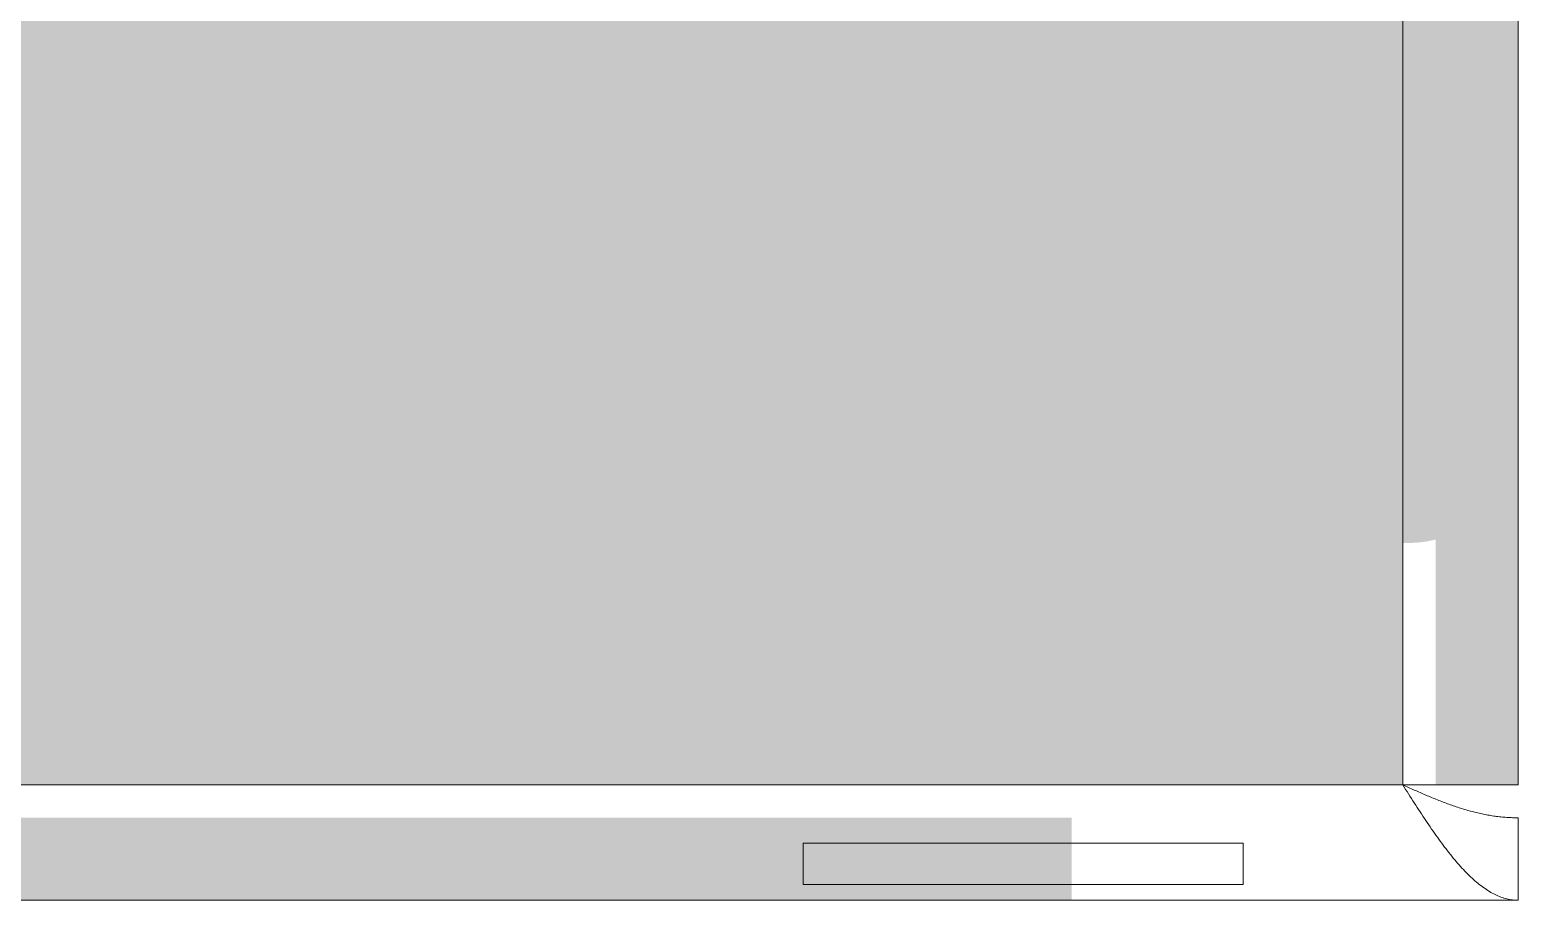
# Model space of a CAD drawing. Header units: millimetres. Extents: x 27500 to 33280, y -10980 to 420.
# Drawn here: x 28381.93 to 28409, y -6213 to -6197.16 of the extents above; entities that cross this region are included whole.
import ezdxf

# ---------------------------------------------------------------- set-up
doc = ezdxf.new("R2010")
doc.units = ezdxf.units.MM
for name, color, linetype, lineweight, true_color in [('CQEN_DETAIL', 7, 'Continuous', 5, 0x464d50), ('CQEN_HARDWARE', 7, 'Continuous', 5, 0x848c8f), ('CQEN_PLASTRON', 7, 'Continuous', 5, 0xd2d6d3)]:
    doc.layers.add(name, color=color, linetype=linetype, lineweight=lineweight, true_color=true_color)
doc.layers.add('LAYOUT_PARAMETERS', color=7, linetype='Continuous', plot=False)
doc.styles.add('LAYOUT_CONTACTOR_ARIAL', font='arial.ttf')
doc.styles.get("Standard").update_dxf_attribs({"font": 'arial.ttf'})

# ---------------------------------------------------------------- blocks, each defined once
blk = doc.blocks.new('SX_DYN_PLASTRON_BLANK_G001')
at = {"layer": 'CQEN_HARDWARE'}
h = blk.add_hatch(color=256, dxfattribs=at)
h.paths.add_polyline_path([(871, 43.9), (880, 43.9), (880, 43.5), (882, 43.5), (882.157, 43.494), (882.313, 43.475), (882.467, 43.445), (882.618, 43.402), (882.765, 43.348), (882.908, 43.282), (883.045, 43.205), (883.176, 43.118), (883.299, 43.021), (883.414, 42.914), (883.521, 42.799), (883.618, 42.676), (883.705, 42.545), (883.782, 42.408), (883.848, 42.265), (883.902, 42.118), (883.945, 41.967), (883.975, 41.813), (883.994, 41.657), (884, 41.5), (884, 8.5), (883.994, 8.343), (883.975, 8.187), (883.945, 8.033), (883.902, 7.882), (883.848, 7.735), (883.782, 7.592), (883.705, 7.455), (883.618, 7.324), (883.521, 7.201), (883.414, 7.086), (883.299, 6.979), (883.176, 6.882), (883.045, 6.795), (882.908, 6.718), (882.765, 6.652), (882.618, 6.598), (882.467, 6.555), (882.313, 6.525), (882.157, 6.506), (882, 6.5), (863.1, 6.5), (863.1, 25.5), (864.5, 25.5), (864.5, 41.5), (864.506, 41.657), (864.525, 41.813), (864.555, 41.967), (864.598, 42.118), (864.652, 42.265), (864.718, 42.408), (864.795, 42.545), (864.882, 42.676), (864.979, 42.799), (865.086, 42.914), (865.201, 43.021), (865.324, 43.118), (865.455, 43.205), (865.592, 43.282), (865.735, 43.348), (865.882, 43.402), (866.033, 43.445), (866.187, 43.475), (866.343, 43.494), (866.5, 43.5), (871, 43.5)])
h.paths.add_polyline_path([(875.5, 27.25), (875.245, 27.24), (874.992, 27.21), (874.741, 27.16), (874.496, 27.091), (874.256, 27.003), (874.025, 26.896), (873.802, 26.771), (873.59, 26.629), (873.389, 26.471), (873.202, 26.298), (873.029, 26.111), (872.871, 25.91), (872.729, 25.698), (872.604, 25.475), (872.497, 25.244), (872.409, 25.004), (872.34, 24.759), (872.29, 24.508), (872.26, 24.255), (872.25, 24), (872.26, 23.745), (872.29, 23.492), (872.34, 23.241), (872.409, 22.996), (872.497, 22.756), (872.604, 22.525), (872.729, 22.302), (872.871, 22.09), (873.029, 21.889), (873.202, 21.702), (873.389, 21.529), (873.59, 21.371), (873.802, 21.229), (874.025, 21.104), (874.256, 20.997), (874.496, 20.909), (874.741, 20.84), (874.992, 20.79), (875.245, 20.76), (875.5, 20.75), (875.755, 20.76), (876.008, 20.79), (876.259, 20.84), (876.504, 20.909), (876.744, 20.997), (876.975, 21.104), (877.198, 21.229), (877.41, 21.371), (877.611, 21.529), (877.798, 21.702), (877.971, 21.889), (878.129, 22.09), (878.271, 22.302), (878.396, 22.525), (878.503, 22.756), (878.591, 22.996), (878.66, 23.241), (878.71, 23.492), (878.74, 23.745), (878.75, 24), (878.74, 24.255), (878.71, 24.508), (878.66, 24.759), (878.591, 25.004), (878.503, 25.244), (878.396, 25.475), (878.271, 25.698), (878.129, 25.91), (877.971, 26.111), (877.798, 26.298), (877.611, 26.471), (877.41, 26.629), (877.198, 26.771), (876.975, 26.896), (876.744, 27.003), (876.504, 27.091), (876.259, 27.16), (876.008, 27.21), (875.755, 27.24)], flags=0)
h = blk.add_hatch(color=256, dxfattribs=at)
h.paths.add_polyline_path([(871, 43.9), (871, 43.5), (866.5, 43.5), (866.343, 43.494), (866.187, 43.475), (866.033, 43.445), (865.882, 43.402), (865.735, 43.348), (865.592, 43.282), (865.455, 43.205), (865.324, 43.118), (865.201, 43.021), (865.086, 42.914), (864.979, 42.799), (864.882, 42.676), (864.795, 42.545), (864.718, 42.408), (864.652, 42.265), (864.598, 42.118), (864.555, 41.967), (864.525, 41.813), (864.506, 41.657), (864.5, 41.5), (864.5, 25.5), (863.1, 25.5), (863.1, 6.5), (882, 6.5), (882.157, 6.506), (882.313, 6.525), (882.467, 6.555), (882.618, 6.598), (882.765, 6.652), (882.908, 6.718), (883.045, 6.795), (883.176, 6.882), (883.299, 6.979), (883.414, 7.086), (883.521, 7.201), (883.618, 7.324), (883.705, 7.455), (883.782, 7.592), (883.848, 7.735), (883.902, 7.882), (883.945, 8.033), (883.975, 8.187), (883.994, 8.343), (884, 8.5), (884, 41.5), (883.994, 41.657), (883.975, 41.813), (883.945, 41.967), (883.902, 42.118), (883.848, 42.265), (883.782, 42.408), (883.705, 42.545), (883.618, 42.676), (883.521, 42.799), (883.414, 42.914), (883.299, 43.021), (883.176, 43.118), (883.045, 43.205), (882.908, 43.282), (882.765, 43.348), (882.618, 43.402), (882.467, 43.445), (882.313, 43.475), (882.157, 43.494), (882, 43.5), (880, 43.5), (880, 43.9)])
h.paths.add_polyline_path([(875.5, 27.25), (875.755, 27.24), (876.008, 27.21), (876.259, 27.16), (876.504, 27.091), (876.744, 27.003), (876.975, 26.896), (877.198, 26.771), (877.41, 26.629), (877.611, 26.471), (877.798, 26.298), (877.971, 26.111), (878.129, 25.91), (878.271, 25.698), (878.396, 25.475), (878.503, 25.244), (878.591, 25.004), (878.66, 24.759), (878.71, 24.508), (878.74, 24.255), (878.75, 24), (878.74, 23.745), (878.71, 23.492), (878.66, 23.241), (878.591, 22.996), (878.503, 22.756), (878.396, 22.525), (878.271, 22.302), (878.129, 22.09), (877.971, 21.889), (877.798, 21.702), (877.611, 21.529), (877.41, 21.371), (877.198, 21.229), (876.975, 21.104), (876.744, 20.997), (876.504, 20.909), (876.259, 20.84), (876.008, 20.79), (875.755, 20.76), (875.5, 20.75), (875.245, 20.76), (874.992, 20.79), (874.741, 20.84), (874.496, 20.909), (874.256, 20.997), (874.025, 21.104), (873.802, 21.229), (873.59, 21.371), (873.389, 21.529), (873.202, 21.702), (873.029, 21.889), (872.871, 22.09), (872.729, 22.302), (872.604, 22.525), (872.497, 22.756), (872.409, 22.996), (872.34, 23.241), (872.29, 23.492), (872.26, 23.745), (872.25, 24), (872.26, 24.255), (872.29, 24.508), (872.34, 24.759), (872.409, 25.004), (872.497, 25.244), (872.604, 25.475), (872.729, 25.698), (872.871, 25.91), (873.029, 26.111), (873.202, 26.298), (873.389, 26.471), (873.59, 26.629), (873.802, 26.771), (874.025, 26.896), (874.256, 27.003), (874.496, 27.091), (874.741, 27.16), (874.992, 27.21), (875.245, 27.24)], flags=0)
for points in [[(860.5, 5.1), (862.5, 5.1), (862.5, 23.5), (860.5, 23.5)], [(882.5, 15.534), (884, 15.534), (884, 2.1), (882.5, 2.1)], [(872.979, 5.813), (872.979, 7.137), (873.004, 7.144), (873.029, 7.152), (873.053, 7.158), (873.078, 7.165), (873.103, 7.172), (873.128, 7.179), (873.153, 7.186), (873.177, 7.192), (873.202, 7.199), (873.227, 7.206), (873.252, 7.212), (873.277, 7.218), (873.302, 7.225), (873.327, 7.231), (873.352, 7.237), (873.377, 7.243), (873.402, 7.249), (873.427, 7.255), (873.452, 7.261), (873.477, 7.267), (873.502, 7.273), (873.528, 7.278), (873.553, 7.284), (873.578, 7.29), (873.603, 7.295), (873.628, 7.3), (873.653, 7.306), (873.679, 7.311), (873.704, 7.316), (873.729, 7.321), (873.754, 7.326), (873.78, 7.331), (873.805, 7.335), (873.83, 7.34), (873.855, 7.345), (873.881, 7.349), (873.906, 7.354), (873.931, 7.358), (873.957, 7.362), (873.982, 7.366), (874.007, 7.37), (874.033, 7.374), (874.058, 7.378), (874.083, 7.382), (874.109, 7.385), (874.134, 7.389), (874.159, 7.392), (874.185, 7.396), (874.21, 7.399), (874.235, 7.402), (874.261, 7.405), (874.286, 7.408), (874.311, 7.411), (874.337, 7.414), (874.362, 7.417), (874.388, 7.419), (874.413, 7.422), (874.439, 7.424), (874.464, 7.426), (874.489, 7.429), (874.515, 7.431), (874.54, 7.433), (874.566, 7.434), (874.591, 7.436), (874.617, 7.438), (874.642, 7.439), (874.668, 7.441), (874.693, 7.442), (874.719, 7.443), (874.744, 7.445), (874.77, 7.446), (874.795, 7.447), (874.821, 7.447), (874.846, 7.448), (874.872, 7.449), (874.898, 7.449), (874.923, 7.45), (874.949, 7.45), (874.974, 7.45), (875, 7.45), (875.026, 7.45), (875.051, 7.45), (875.077, 7.449), (875.103, 7.449), (875.128, 7.449), (875.154, 7.448), (875.18, 7.447), (875.205, 7.446), (875.231, 7.445), (875.257, 7.444), (875.283, 7.443), (875.308, 7.442), (875.334, 7.441), (875.36, 7.439), (875.386, 7.438), (875.411, 7.436), (875.437, 7.434), (875.463, 7.432), (875.489, 7.43), (875.514, 7.428), (875.54, 7.426), (875.566, 7.424), (875.591, 7.421), (875.617, 7.419), (875.643, 7.416), (875.668, 7.413), (875.694, 7.41), (875.72, 7.408), (875.745, 7.405), (875.771, 7.401), (875.796, 7.398), (875.822, 7.395), (875.848, 7.392), (875.873, 7.388), (875.899, 7.384), (875.924, 7.381), (875.949, 7.377), (875.975, 7.373), (876, 7.369), (876.025, 7.365), (876.051, 7.361), (876.076, 7.357), (876.101, 7.352), (876.127, 7.348), (876.152, 7.343), (876.177, 7.339), (876.202, 7.334), (876.227, 7.329), (876.252, 7.325), (876.277, 7.32), (876.302, 7.315), (876.328, 7.31), (876.353, 7.304), (876.378, 7.299), (876.403, 7.294), (876.427, 7.288), (876.452, 7.283), (876.477, 7.277), (876.502, 7.272), (876.527, 7.266), (876.552, 7.26), (876.577, 7.254), (876.602, 7.248), (876.626, 7.242), (876.651, 7.236), (876.676, 7.23), (876.701, 7.224), (876.725, 7.218), (876.75, 7.211), (876.775, 7.205), (876.8, 7.199), (876.824, 7.192), (876.849, 7.185), (876.873, 7.179), (876.898, 7.172), (876.923, 7.165), (876.947, 7.158), (876.972, 7.151), (876.996, 7.144), (877.021, 7.137), (877.021, 5.813), (876.996, 5.806), (876.972, 5.799), (876.947, 5.792), (876.923, 5.785), (876.898, 5.778), (876.873, 5.771), (876.849, 5.765), (876.824, 5.758), (876.8, 5.751), (876.775, 5.745), (876.75, 5.739), (876.725, 5.732), (876.701, 5.726), (876.676, 5.72), (876.651, 5.714), (876.626, 5.708), (876.602, 5.702), (876.577, 5.696), (876.552, 5.69), (876.527, 5.684), (876.502, 5.678), (876.477, 5.673), (876.452, 5.667), (876.427, 5.662), (876.403, 5.656), (876.378, 5.651), (876.353, 5.646), (876.328, 5.64), (876.302, 5.635), (876.277, 5.63), (876.252, 5.625), (876.227, 5.621), (876.202, 5.616), (876.177, 5.611), (876.152, 5.607), (876.127, 5.602), (876.101, 5.598), (876.076, 5.593), (876.051, 5.589), (876.025, 5.585), (876, 5.581), (875.975, 5.577), (875.949, 5.573), (875.924, 5.569), (875.899, 5.566), (875.873, 5.562), (875.848, 5.558), (875.822, 5.555), (875.796, 5.552), (875.771, 5.549), (875.745, 5.545), (875.72, 5.542), (875.694, 5.54), (875.668, 5.537), (875.643, 5.534), (875.617, 5.531), (875.591, 5.529), (875.566, 5.526), (875.54, 5.524), (875.514, 5.522), (875.489, 5.52), (875.463, 5.518), (875.437, 5.516), (875.411, 5.514), (875.386, 5.512), (875.36, 5.511), (875.334, 5.509), (875.308, 5.508), (875.283, 5.507), (875.257, 5.506), (875.231, 5.505), (875.205, 5.504), (875.18, 5.503), (875.154, 5.502), (875.128, 5.501), (875.103, 5.501), (875.077, 5.501), (875.051, 5.5), (875.026, 5.5), (875, 5.5), (874.974, 5.5), (874.949, 5.5), (874.923, 5.5), (874.898, 5.501), (874.872, 5.501), (874.846, 5.502), (874.821, 5.503), (874.795, 5.503), (874.77, 5.504), (874.744, 5.505), (874.719, 5.507), (874.693, 5.508), (874.668, 5.509), (874.642, 5.511), (874.617, 5.512), (874.591, 5.514), (874.566, 5.516), (874.54, 5.517), (874.515, 5.519), (874.489, 5.521), (874.464, 5.524), (874.439, 5.526), (874.413, 5.528), (874.388, 5.531), (874.362, 5.533), (874.337, 5.536), (874.311, 5.539), (874.286, 5.542), (874.261, 5.545), (874.235, 5.548), (874.21, 5.551), (874.185, 5.554), (874.159, 5.558), (874.134, 5.561), (874.109, 5.565), (874.083, 5.568), (874.058, 5.572), (874.033, 5.576), (874.007, 5.58), (873.982, 5.584), (873.957, 5.588), (873.931, 5.592), (873.906, 5.596), (873.881, 5.601), (873.855, 5.605), (873.83, 5.61), (873.805, 5.615), (873.78, 5.619), (873.754, 5.624), (873.729, 5.629), (873.704, 5.634), (873.679, 5.639), (873.653, 5.644), (873.628, 5.65), (873.603, 5.655), (873.578, 5.66), (873.553, 5.666), (873.528, 5.672), (873.502, 5.677), (873.477, 5.683), (873.452, 5.689), (873.427, 5.695), (873.402, 5.701), (873.377, 5.707), (873.352, 5.713), (873.327, 5.719), (873.302, 5.725), (873.277, 5.732), (873.252, 5.738), (873.227, 5.744), (873.202, 5.751), (873.177, 5.758), (873.153, 5.764), (873.128, 5.771), (873.103, 5.778), (873.078, 5.785), (873.053, 5.792), (873.029, 5.798), (873.004, 5.806)], [(875, 7.45), (874.974, 7.45), (874.949, 7.45), (874.923, 7.45), (874.898, 7.449), (874.872, 7.449), (874.846, 7.448), (874.821, 7.447), (874.795, 7.447), (874.77, 7.446), (874.744, 7.445), (874.719, 7.443), (874.693, 7.442), (874.668, 7.441), (874.642, 7.439), (874.617, 7.438), (874.591, 7.436), (874.566, 7.434), (874.54, 7.433), (874.515, 7.431), (874.489, 7.429), (874.464, 7.426), (874.439, 7.424), (874.413, 7.422), (874.388, 7.419), (874.362, 7.417), (874.337, 7.414), (874.311, 7.411), (874.286, 7.408), (874.261, 7.405), (874.235, 7.402), (874.21, 7.399), (874.185, 7.396), (874.159, 7.392), (874.134, 7.389), (874.109, 7.385), (874.083, 7.382), (874.058, 7.378), (874.033, 7.374), (874.007, 7.37), (873.982, 7.366), (873.957, 7.362), (873.931, 7.358), (873.906, 7.354), (873.881, 7.349), (873.855, 7.345), (873.83, 7.34), (873.805, 7.335), (873.78, 7.331), (873.754, 7.326), (873.729, 7.321), (873.704, 7.316), (873.679, 7.311), (873.653, 7.306), (873.628, 7.3), (873.603, 7.295), (873.578, 7.29), (873.553, 7.284), (873.528, 7.278), (873.502, 7.273), (873.477, 7.267), (873.452, 7.261), (873.427, 7.255), (873.402, 7.249), (873.377, 7.243), (873.352, 7.237), (873.327, 7.231), (873.302, 7.225), (873.277, 7.218), (873.252, 7.212), (873.227, 7.206), (873.202, 7.199), (873.177, 7.192), (873.153, 7.186), (873.128, 7.179), (873.103, 7.172), (873.078, 7.165), (873.053, 7.158), (873.029, 7.152), (873.004, 7.144), (872.979, 7.137), (872.979, 5.813), (873.004, 5.806), (873.029, 5.798), (873.053, 5.792), (873.078, 5.785), (873.103, 5.778), (873.128, 5.771), (873.153, 5.764), (873.177, 5.758), (873.202, 5.751), (873.227, 5.744), (873.252, 5.738), (873.277, 5.732), (873.302, 5.725), (873.327, 5.719), (873.352, 5.713), (873.377, 5.707), (873.402, 5.701), (873.427, 5.695), (873.452, 5.689), (873.477, 5.683), (873.502, 5.677), (873.528, 5.672), (873.553, 5.666), (873.578, 5.66), (873.603, 5.655), (873.628, 5.65), (873.653, 5.644), (873.679, 5.639), (873.704, 5.634), (873.729, 5.629), (873.754, 5.624), (873.78, 5.619), (873.805, 5.615), (873.83, 5.61), (873.855, 5.605), (873.881, 5.601), (873.906, 5.596), (873.931, 5.592), (873.957, 5.588), (873.982, 5.584), (874.007, 5.58), (874.033, 5.576), (874.058, 5.572), (874.083, 5.568), (874.109, 5.565), (874.134, 5.561), (874.159, 5.558), (874.185, 5.554), (874.21, 5.551), (874.235, 5.548), (874.261, 5.545), (874.286, 5.542), (874.311, 5.539), (874.337, 5.536), (874.362, 5.533), (874.388, 5.531), (874.413, 5.528), (874.439, 5.526), (874.464, 5.524), (874.489, 5.521), (874.515, 5.519), (874.54, 5.517), (874.566, 5.516), (874.591, 5.514), (874.617, 5.512), (874.642, 5.511), (874.668, 5.509), (874.693, 5.508), (874.719, 5.507), (874.744, 5.505), (874.77, 5.504), (874.795, 5.503), (874.821, 5.503), (874.846, 5.502), (874.872, 5.501), (874.898, 5.501), (874.923, 5.5), (874.949, 5.5), (874.974, 5.5), (875, 5.5), (875.026, 5.5), (875.051, 5.5), (875.077, 5.501), (875.103, 5.501), (875.128, 5.501), (875.154, 5.502), (875.18, 5.503), (875.205, 5.504), (875.231, 5.505), (875.257, 5.506), (875.283, 5.507), (875.308, 5.508), (875.334, 5.509), (875.36, 5.511), (875.386, 5.512), (875.411, 5.514), (875.437, 5.516), (875.463, 5.518), (875.489, 5.52), (875.514, 5.522), (875.54, 5.524), (875.566, 5.526), (875.591, 5.529), (875.617, 5.531), (875.643, 5.534), (875.668, 5.537), (875.694, 5.54), (875.72, 5.542), (875.745, 5.545), (875.771, 5.549), (875.796, 5.552), (875.822, 5.555), (875.848, 5.558), (875.873, 5.562), (875.899, 5.566), (875.924, 5.569), (875.949, 5.573), (875.975, 5.577), (876, 5.581), (876.025, 5.585), (876.051, 5.589), (876.076, 5.593), (876.101, 5.598), (876.127, 5.602), (876.152, 5.607), (876.177, 5.611), (876.202, 5.616), (876.227, 5.621), (876.252, 5.625), (876.277, 5.63), (876.302, 5.635), (876.328, 5.64), (876.353, 5.646), (876.378, 5.651), (876.403, 5.656), (876.427, 5.662), (876.452, 5.667), (876.477, 5.673), (876.502, 5.678), (876.527, 5.684), (876.552, 5.69), (876.577, 5.696), (876.602, 5.702), (876.626, 5.708), (876.651, 5.714), (876.676, 5.72), (876.701, 5.726), (876.725, 5.732), (876.75, 5.739), (876.775, 5.745), (876.8, 5.751), (876.824, 5.758), (876.849, 5.765), (876.873, 5.771), (876.898, 5.778), (876.923, 5.785), (876.947, 5.792), (876.972, 5.799), (876.996, 5.806), (877.021, 5.813), (877.021, 7.137), (876.996, 7.144), (876.972, 7.151), (876.947, 7.158), (876.923, 7.165), (876.898, 7.172), (876.873, 7.179), (876.849, 7.185), (876.824, 7.192), (876.8, 7.199), (876.775, 7.205), (876.75, 7.211), (876.725, 7.218), (876.701, 7.224), (876.676, 7.23), (876.651, 7.236), (876.626, 7.242), (876.602, 7.248), (876.577, 7.254), (876.552, 7.26), (876.527, 7.266), (876.502, 7.272), (876.477, 7.277), (876.452, 7.283), (876.427, 7.288), (876.403, 7.294), (876.378, 7.299), (876.353, 7.304), (876.328, 7.31), (876.302, 7.315), (876.277, 7.32), (876.252, 7.325), (876.227, 7.329), (876.202, 7.334), (876.177, 7.339), (876.152, 7.343), (876.127, 7.348), (876.101, 7.352), (876.076, 7.357), (876.051, 7.361), (876.025, 7.365), (876, 7.369), (875.975, 7.373), (875.949, 7.377), (875.924, 7.381), (875.899, 7.384), (875.873, 7.388), (875.848, 7.392), (875.822, 7.395), (875.796, 7.398), (875.771, 7.401), (875.745, 7.405), (875.72, 7.408), (875.694, 7.41), (875.668, 7.413), (875.643, 7.416), (875.617, 7.419), (875.591, 7.421), (875.566, 7.424), (875.54, 7.426), (875.514, 7.428), (875.489, 7.43), (875.463, 7.432), (875.437, 7.434), (875.411, 7.436), (875.386, 7.438), (875.36, 7.439), (875.334, 7.441), (875.308, 7.442), (875.283, 7.443), (875.257, 7.444), (875.231, 7.445), (875.205, 7.446), (875.18, 7.447), (875.154, 7.448), (875.128, 7.449), (875.103, 7.449), (875.077, 7.449), (875.051, 7.45), (875.026, 7.45)], [(860.5, 5.1), (860.5, 6.5), (862.5, 6.5), (862.5, 5.1)], [(863.1, 4.5), (863.1, 2.5), (862.896, 2.508), (862.693, 2.532), (862.493, 2.572), (862.297, 2.627), (862.105, 2.698), (861.92, 2.783), (861.742, 2.883), (861.572, 2.997), (861.411, 3.123), (861.262, 3.262), (861.123, 3.411), (860.997, 3.572), (860.883, 3.742), (860.783, 3.92), (860.698, 4.105), (860.627, 4.297), (860.572, 4.493), (860.532, 4.693), (860.508, 4.896), (860.5, 5.1), (862.5, 5.1), (862.502, 5.053), (862.507, 5.006), (862.517, 4.96), (862.529, 4.915), (862.546, 4.87), (862.565, 4.828), (862.588, 4.787), (862.615, 4.747), (862.644, 4.71), (862.676, 4.676), (862.71, 4.644), (862.747, 4.615), (862.787, 4.588), (862.828, 4.565), (862.87, 4.546), (862.915, 4.529), (862.96, 4.517), (863.006, 4.507), (863.053, 4.502)], [(863.1, 4.5), (863.053, 4.502), (863.006, 4.507), (862.96, 4.517), (862.915, 4.529), (862.87, 4.546), (862.828, 4.565), (862.787, 4.588), (862.747, 4.615), (862.71, 4.644), (862.676, 4.676), (862.644, 4.71), (862.615, 4.747), (862.588, 4.787), (862.565, 4.828), (862.546, 4.87), (862.529, 4.915), (862.517, 4.96), (862.507, 5.006), (862.502, 5.053), (862.5, 5.1), (860.5, 5.1), (860.508, 4.896), (860.532, 4.693), (860.572, 4.493), (860.627, 4.297), (860.698, 4.105), (860.783, 3.92), (860.883, 3.742), (860.997, 3.572), (861.123, 3.411), (861.262, 3.262), (861.411, 3.123), (861.572, 2.997), (861.742, 2.883), (861.92, 2.783), (862.105, 2.698), (862.297, 2.627), (862.493, 2.572), (862.693, 2.532), (862.896, 2.508), (863.1, 2.5)], [(863.1, 2.5), (863.1, 4.5), (865.5, 4.5), (865.5, 2.5)], [(863.1, 2.5), (877, 2.5), (877, 4.5), (863.1, 4.5)], [(868.5, 2.5), (868.5, 4.5), (877, 4.5), (877, 2.5)], [(875.879, 1.5), (875.879, 0), (854.5, 0), (854.5, 1.5)]]:
    blk.add_hatch(color=256, dxfattribs=at).paths.add_polyline_path(points)
at = {"layer": 'CQEN_PLASTRON'}
h = blk.add_hatch(color=256, dxfattribs=at)
h.paths.add_polyline_path([(2.1, 145.9), (881.9, 145.9), (881.9, 2.1), (2.1, 2.1)])
h.paths.add_polyline_path([(7.253, 76.364), (7.099, 75.785), (6.989, 75.195), (6.922, 74.599), (6.9, 74), (6.922, 73.401), (6.989, 72.805), (7.099, 72.215), (7.253, 71.636), (12.636, 66.253), (12.924, 66.171), (13.215, 66.099), (13.509, 66.038), (13.805, 65.989), (14.102, 65.95), (14.401, 65.922), (14.7, 65.906), (15, 65.9), (15.3, 65.906), (15.599, 65.922), (15.898, 65.95), (16.195, 65.989), (16.491, 66.038), (16.785, 66.099), (17.076, 66.171), (17.364, 66.253), (22.747, 71.636), (22.901, 72.215), (23.011, 72.805), (23.078, 73.401), (23.1, 74), (23.078, 74.599), (23.011, 75.195), (22.901, 75.785), (22.747, 76.364), (17.364, 81.747), (16.785, 81.901), (16.195, 82.011), (15.599, 82.078), (15, 82.1), (14.401, 82.078), (13.805, 82.011), (13.215, 81.901), (12.636, 81.747)], flags=0)
h = blk.add_hatch(color=256, dxfattribs=at)
h.paths.add_polyline_path([(881.9, 2.1), (881.9, 145.9), (2.1, 145.9), (2.1, 2.1)])
h.paths.add_polyline_path([(12.636, 66.253), (7.253, 71.636), (7.099, 72.215), (6.989, 72.805), (6.922, 73.401), (6.9, 74), (6.922, 74.599), (6.989, 75.195), (7.099, 75.785), (7.253, 76.364), (12.636, 81.747), (13.215, 81.901), (13.805, 82.011), (14.401, 82.078), (15, 82.1), (15.599, 82.078), (16.195, 82.011), (16.785, 81.901), (17.364, 81.747), (22.747, 76.364), (22.901, 75.785), (23.011, 75.195), (23.078, 74.599), (23.1, 74), (23.078, 73.401), (23.011, 72.805), (22.901, 72.215), (22.747, 71.636), (17.364, 66.253), (17.076, 66.171), (16.785, 66.099), (16.491, 66.038), (16.195, 65.989), (15.898, 65.95), (15.599, 65.922), (15.3, 65.906), (15, 65.9), (14.7, 65.906), (14.401, 65.922), (14.102, 65.95), (13.805, 65.989), (13.509, 66.038), (13.215, 66.099), (12.924, 66.171)], flags=0)
at = {"layer": 'CQEN_DETAIL'}
for p, q in [((881.9, 145.9), (881.9, 2.1)), ((884, 145.9), (884, 2.1)), ((881.9, 2.1), (2.1, 2.1)), ((871, 1.038), (871, 0.289)), ((871, 1.038), (879, 1.038)), ((879, 1.038), (879, 0.289)), ((879, 0.289), (871, 0.289)), ((884, 0), (0, 0))]:
    blk.add_line(p, q, dxfattribs=at)
for points in [[(881.9, 2.1), (881.941, 2.1), (881.982, 2.1), (882.023, 2.1), (882.065, 2.1), (882.106, 2.1), (882.147, 2.1), (882.187, 2.1), (882.228, 2.1), (882.269, 2.1), (882.309, 2.1), (882.35, 2.1), (882.39, 2.1), (882.43, 2.1), (882.469, 2.1), (882.509, 2.1), (882.548, 2.1), (882.588, 2.1), (882.626, 2.1), (882.664, 2.1), (882.702, 2.1), (882.74, 2.1), (882.779, 2.1), (882.816, 2.1), (882.852, 2.1), (882.888, 2.1), (882.925, 2.1), (882.961, 2.1), (882.997, 2.1), (883.032, 2.1), (883.065, 2.1), (883.099, 2.1), (883.133, 2.1), (883.166, 2.1), (883.2, 2.1), (883.231, 2.1), (883.262, 2.1), (883.293, 2.1), (883.323, 2.1), (883.354, 2.1), (883.385, 2.1), (883.412, 2.1), (883.44, 2.1), (883.467, 2.1), (883.495, 2.1), (883.522, 2.1), (883.549, 2.1), (883.573, 2.1), (883.596, 2.1), (883.62, 2.1), (883.644, 2.1), (883.668, 2.1), (883.69, 2.1), (883.709, 2.1), (883.729, 2.1), (883.749, 2.1), (883.769, 2.1), (883.789, 2.1), (883.806, 2.1), (883.821, 2.1), (883.837, 2.1), (883.853, 2.1), (883.869, 2.1), (883.884, 2.1), (883.895, 2.1), (883.907, 2.1), (883.918, 2.1), (883.929, 2.1), (883.941, 2.1), (883.95, 2.1), (883.957, 2.1), (883.964, 2.1), (883.971, 2.1), (883.978, 2.1), (883.985, 2.1), (883.988, 2.1), (883.991, 2.1), (883.993, 2.1), (883.995, 2.1), (883.998, 2.1), (884, 2.1)], [(884, 1.5), (883.974, 1.5), (883.947, 1.5), (883.921, 1.501), (883.895, 1.502), (883.869, 1.503), (883.842, 1.504), (883.816, 1.506), (883.79, 1.507), (883.764, 1.509), (883.737, 1.512), (883.711, 1.514), (883.685, 1.517), (883.659, 1.519), (883.632, 1.523), (883.606, 1.526), (883.58, 1.529), (883.554, 1.533), (883.527, 1.537), (883.501, 1.541), (883.475, 1.546), (883.449, 1.55), (883.423, 1.555), (883.396, 1.56), (883.37, 1.565), (883.344, 1.571), (883.318, 1.577), (883.291, 1.582), (883.265, 1.588), (883.239, 1.595), (883.213, 1.601), (883.186, 1.608), (883.16, 1.615), (883.134, 1.622), (883.108, 1.629), (883.081, 1.636), (883.055, 1.644), (883.029, 1.652), (883.003, 1.659), (882.976, 1.667), (882.95, 1.676), (882.924, 1.684), (882.898, 1.693), (882.871, 1.701), (882.845, 1.71), (882.819, 1.719), (882.793, 1.729), (882.766, 1.738), (882.74, 1.747), (882.714, 1.757), (882.688, 1.767), (882.661, 1.777), (882.635, 1.787), (882.609, 1.797), (882.583, 1.807), (882.556, 1.817), (882.53, 1.828), (882.504, 1.838), (882.478, 1.849), (882.451, 1.86), (882.425, 1.87), (882.399, 1.881), (882.373, 1.892), (882.346, 1.903), (882.32, 1.915), (882.294, 1.926), (882.268, 1.937), (882.241, 1.949), (882.215, 1.96), (882.189, 1.971), (882.163, 1.983), (882.136, 1.995), (882.11, 2.006), (882.084, 2.018), (882.058, 2.029), (882.031, 2.041), (882.005, 2.053), (881.979, 2.065), (881.953, 2.076), (881.926, 2.088), (881.9, 2.1)], [(884, 0), (883.974, 0), (883.947, 0.002), (883.921, 0.004), (883.895, 0.007), (883.869, 0.01), (883.842, 0.015), (883.816, 0.02), (883.79, 0.026), (883.764, 0.033), (883.737, 0.04), (883.711, 0.049), (883.685, 0.058), (883.659, 0.068), (883.632, 0.079), (883.606, 0.09), (883.58, 0.103), (883.554, 0.116), (883.527, 0.13), (883.501, 0.144), (883.475, 0.16), (883.449, 0.176), (883.423, 0.193), (883.396, 0.211), (883.37, 0.229), (883.344, 0.248), (883.318, 0.268), (883.291, 0.288), (883.265, 0.31), (883.239, 0.331), (883.213, 0.354), (883.186, 0.377), (883.16, 0.401), (883.134, 0.426), (883.108, 0.451), (883.081, 0.477), (883.055, 0.503), (883.029, 0.53), (883.003, 0.558), (882.976, 0.586), (882.95, 0.615), (882.924, 0.645), (882.898, 0.675), (882.871, 0.705), (882.845, 0.736), (882.819, 0.768), (882.793, 0.8), (882.766, 0.833), (882.74, 0.866), (882.714, 0.899), (882.688, 0.933), (882.661, 0.968), (882.635, 1.003), (882.609, 1.038), (882.583, 1.074), (882.556, 1.11), (882.53, 1.147), (882.504, 1.184), (882.478, 1.221), (882.451, 1.258), (882.425, 1.296), (882.399, 1.335), (882.373, 1.373), (882.346, 1.412), (882.32, 1.451), (882.294, 1.49), (882.268, 1.53), (882.241, 1.57), (882.215, 1.61), (882.189, 1.65), (882.163, 1.69), (882.136, 1.731), (882.11, 1.772), (882.084, 1.812), (882.058, 1.853), (882.031, 1.894), (882.005, 1.935), (881.979, 1.976), (881.953, 2.018), (881.926, 2.059), (881.9, 2.1)], [(884, 1.5), (884, 1.481), (884, 1.463), (884, 1.444), (884, 1.425), (884, 1.406), (884, 1.388), (884, 1.369), (884, 1.35), (884, 1.331), (884, 1.312), (884, 1.294), (884, 1.275), (884, 1.256), (884, 1.238), (884, 1.219), (884, 1.2), (884, 1.181), (884, 1.163), (884, 1.144), (884, 1.125), (884, 1.106), (884, 1.088), (884, 1.069), (884, 1.05), (884, 1.031), (884, 1.013), (884, 0.994), (884, 0.975), (884, 0.956), (884, 0.938), (884, 0.919), (884, 0.9), (884, 0.881), (884, 0.863), (884, 0.844), (884, 0.825), (884, 0.806), (884, 0.788), (884, 0.769), (884, 0.75), (884, 0.731), (884, 0.713), (884, 0.694), (884, 0.675), (884, 0.656), (884, 0.638), (884, 0.619), (884, 0.6), (884, 0.581), (884, 0.563), (884, 0.544), (884, 0.525), (884, 0.506), (884, 0.488), (884, 0.469), (884, 0.45), (884, 0.431), (884, 0.413), (884, 0.394), (884, 0.375), (884, 0.356), (884, 0.338), (884, 0.319), (884, 0.3), (884, 0.281), (884, 0.263), (884, 0.244), (884, 0.225), (884, 0.206), (884, 0.188), (884, 0.169), (884, 0.15), (884, 0.131), (884, 0.113), (884, 0.094), (884, 0.075), (884, 0.056), (884, 0.038), (884, 0.019), (884, 0)], [(871, 0.289), (871, 0.296), (871, 0.302), (871, 0.309), (871, 0.316), (871, 0.323), (871, 0.331), (871, 0.338), (871, 0.345), (871, 0.353), (871, 0.36), (871, 0.367), (871, 0.375), (871, 0.383), (871, 0.391), (871, 0.399), (871, 0.406), (871, 0.414), (871, 0.422), (871, 0.43), (871, 0.439), (871, 0.447), (871, 0.455), (871, 0.463), (871, 0.472), (871, 0.48), (871, 0.489), (871, 0.497), (871, 0.506), (871, 0.515), (871, 0.524), (871, 0.533), (871, 0.542), (871, 0.55), (871, 0.559), (871, 0.569), (871, 0.578), (871, 0.587), (871, 0.596), (871, 0.606), (871, 0.615), (871, 0.625), (871, 0.634), (871, 0.644), (871, 0.654), (871, 0.663), (871, 0.673), (871, 0.683), (871, 0.693), (871, 0.703), (871, 0.713), (871, 0.723), (871, 0.733), (871, 0.743), (871, 0.754), (871, 0.764), (871, 0.774), (871, 0.784), (871, 0.795), (871, 0.806), (871, 0.816), (871, 0.827), (871, 0.837), (871, 0.848), (871, 0.859), (871, 0.87), (871, 0.881), (871, 0.892), (871, 0.902), (871, 0.913), (871, 0.925), (871, 0.936), (871, 0.947), (871, 0.958), (871, 0.969), (871, 0.981), (871, 0.992), (871, 1.003), (871, 1.015), (871, 1.026), (871, 1.038)], [(879, 1.038), (879, 1.026), (879, 1.015), (879, 1.003), (879, 0.992), (879, 0.981), (879, 0.969), (879, 0.958), (879, 0.947), (879, 0.936), (879, 0.925), (879, 0.913), (879, 0.902), (879, 0.892), (879, 0.881), (879, 0.87), (879, 0.859), (879, 0.848), (879, 0.837), (879, 0.827), (879, 0.816), (879, 0.806), (879, 0.795), (879, 0.784), (879, 0.774), (879, 0.764), (879, 0.754), (879, 0.743), (879, 0.733), (879, 0.723), (879, 0.713), (879, 0.703), (879, 0.693), (879, 0.683), (879, 0.673), (879, 0.663), (879, 0.654), (879, 0.644), (879, 0.634), (879, 0.625), (879, 0.615), (879, 0.606), (879, 0.596), (879, 0.587), (879, 0.578), (879, 0.569), (879, 0.559), (879, 0.55), (879, 0.542), (879, 0.533), (879, 0.524), (879, 0.515), (879, 0.506), (879, 0.497), (879, 0.489), (879, 0.48), (879, 0.472), (879, 0.463), (879, 0.455), (879, 0.447), (879, 0.439), (879, 0.43), (879, 0.422), (879, 0.414), (879, 0.406), (879, 0.399), (879, 0.391), (879, 0.383), (879, 0.375), (879, 0.367), (879, 0.36), (879, 0.353), (879, 0.345), (879, 0.338), (879, 0.331), (879, 0.323), (879, 0.316), (879, 0.309), (879, 0.302), (879, 0.296), (879, 0.289)], [(876.147, 0), (876.051, 0), (875.955, 0), (875.859, 0), (875.764, 0), (875.668, 0), (875.572, 0), (875.474, 0), (875.376, 0), (875.279, 0), (875.181, 0), (875.083, 0), (874.986, 0), (874.888, 0), (874.79, 0), (874.693, 0), (874.595, 0), (874.497, 0), (874.401, 0), (874.304, 0), (874.208, 0), (874.112, 0), (874.016, 0), (873.92, 0), (873.827, 0), (873.734, 0), (873.641, 0), (873.549, 0), (873.456, 0), (873.365, 0), (873.277, 0), (873.189, 0), (873.1, 0), (873.012, 0), (872.924, 0), (872.841, 0), (872.759, 0), (872.677, 0), (872.596, 0), (872.514, 0), (872.432, 0), (872.358, 0), (872.284, 0), (872.21, 0), (872.136, 0), (872.062, 0), (871.991, 0), (871.926, 0), (871.861, 0), (871.796, 0), (871.732, 0), (871.667, 0), (871.608, 0), (871.553, 0), (871.498, 0), (871.444, 0), (871.389, 0), (871.334, 0), (871.289, 0), (871.245, 0), (871.202, 0), (871.158, 0), (871.115, 0), (871.073, 0), (871.041, 0), (871.01, 0), (870.978, 0), (870.946, 0), (870.915, 0), (870.888, 0), (870.869, 0), (870.85, 0), (870.831, 0), (870.812, 0), (870.792, 0), (870.782, 0), (870.776, 0), (870.769, 0), (870.763, 0), (870.756, 0), (870.75, 0)], [(879.25, 0), (879.247, 0), (879.244, 0), (879.24, 0), (879.237, 0), (879.234, 0), (879.229, 0), (879.219, 0), (879.21, 0), (879.2, 0), (879.191, 0), (879.181, 0), (879.168, 0), (879.152, 0), (879.136, 0), (879.121, 0), (879.105, 0), (879.089, 0), (879.068, 0), (879.046, 0), (879.024, 0), (879.002, 0), (878.98, 0), (878.957, 0), (878.929, 0), (878.901, 0), (878.874, 0), (878.846, 0), (878.818, 0), (878.787, 0), (878.754, 0), (878.72, 0), (878.686, 0), (878.653, 0), (878.619, 0), (878.582, 0), (878.543, 0), (878.504, 0), (878.465, 0), (878.426, 0), (878.386, 0), (878.342, 0), (878.298, 0), (878.254, 0), (878.21, 0), (878.166, 0), (878.12, 0), (878.071, 0), (878.023, 0), (877.974, 0), (877.925, 0), (877.876, 0), (877.825, 0), (877.772, 0), (877.719, 0), (877.665, 0), (877.612, 0), (877.559, 0), (877.503, 0), (877.446, 0), (877.389, 0), (877.332, 0), (877.275, 0), (877.217, 0), (877.157, 0), (877.097, 0), (877.036, 0), (876.976, 0), (876.916, 0), (876.854, 0), (876.791, 0), (876.728, 0), (876.665, 0), (876.602, 0), (876.539, 0), (876.474, 0), (876.408, 0), (876.343, 0), (876.278, 0), (876.212, 0), (876.147, 0)]]:
    blk.add_lwpolyline(points, dxfattribs=at)
blk = doc.blocks.new('*U496')
blk.add_blockref('SX_DYN_PLASTRON_BLANK_G001', (0, 0))
at = {"flags": 1}
for tag in ['WIDTH_MM', 'SOURCE_BLOCK', 'MODEL', 'HEIGHT_MM']:
    blk.add_attdef(tag, (0, 0), '', height=1, dxfattribs=at)
at = {"layer": 'LAYOUT_PARAMETERS', "style": 'LAYOUT_CONTACTOR_ARIAL', "flags": 1}
for tag in ['ARTICLE', 'VIEW', 'SOURCE', 'CABINET_SECTION_WIDTH_MM', 'ROW_PITCH_MM', 'PLASTRON_WIDTH_MM', 'PLASTRON_HEIGHT_MM', 'ROWS', 'NOTE']:
    blk.add_attdef(tag, (0, 0), '', height=1.7, dxfattribs=at)

msp = doc.modelspace()

# ---------------------------------------------------------------- block references
msp.add_blockref('*U496', (27525, -6213))

doc.saveas('drawing.dxf')
